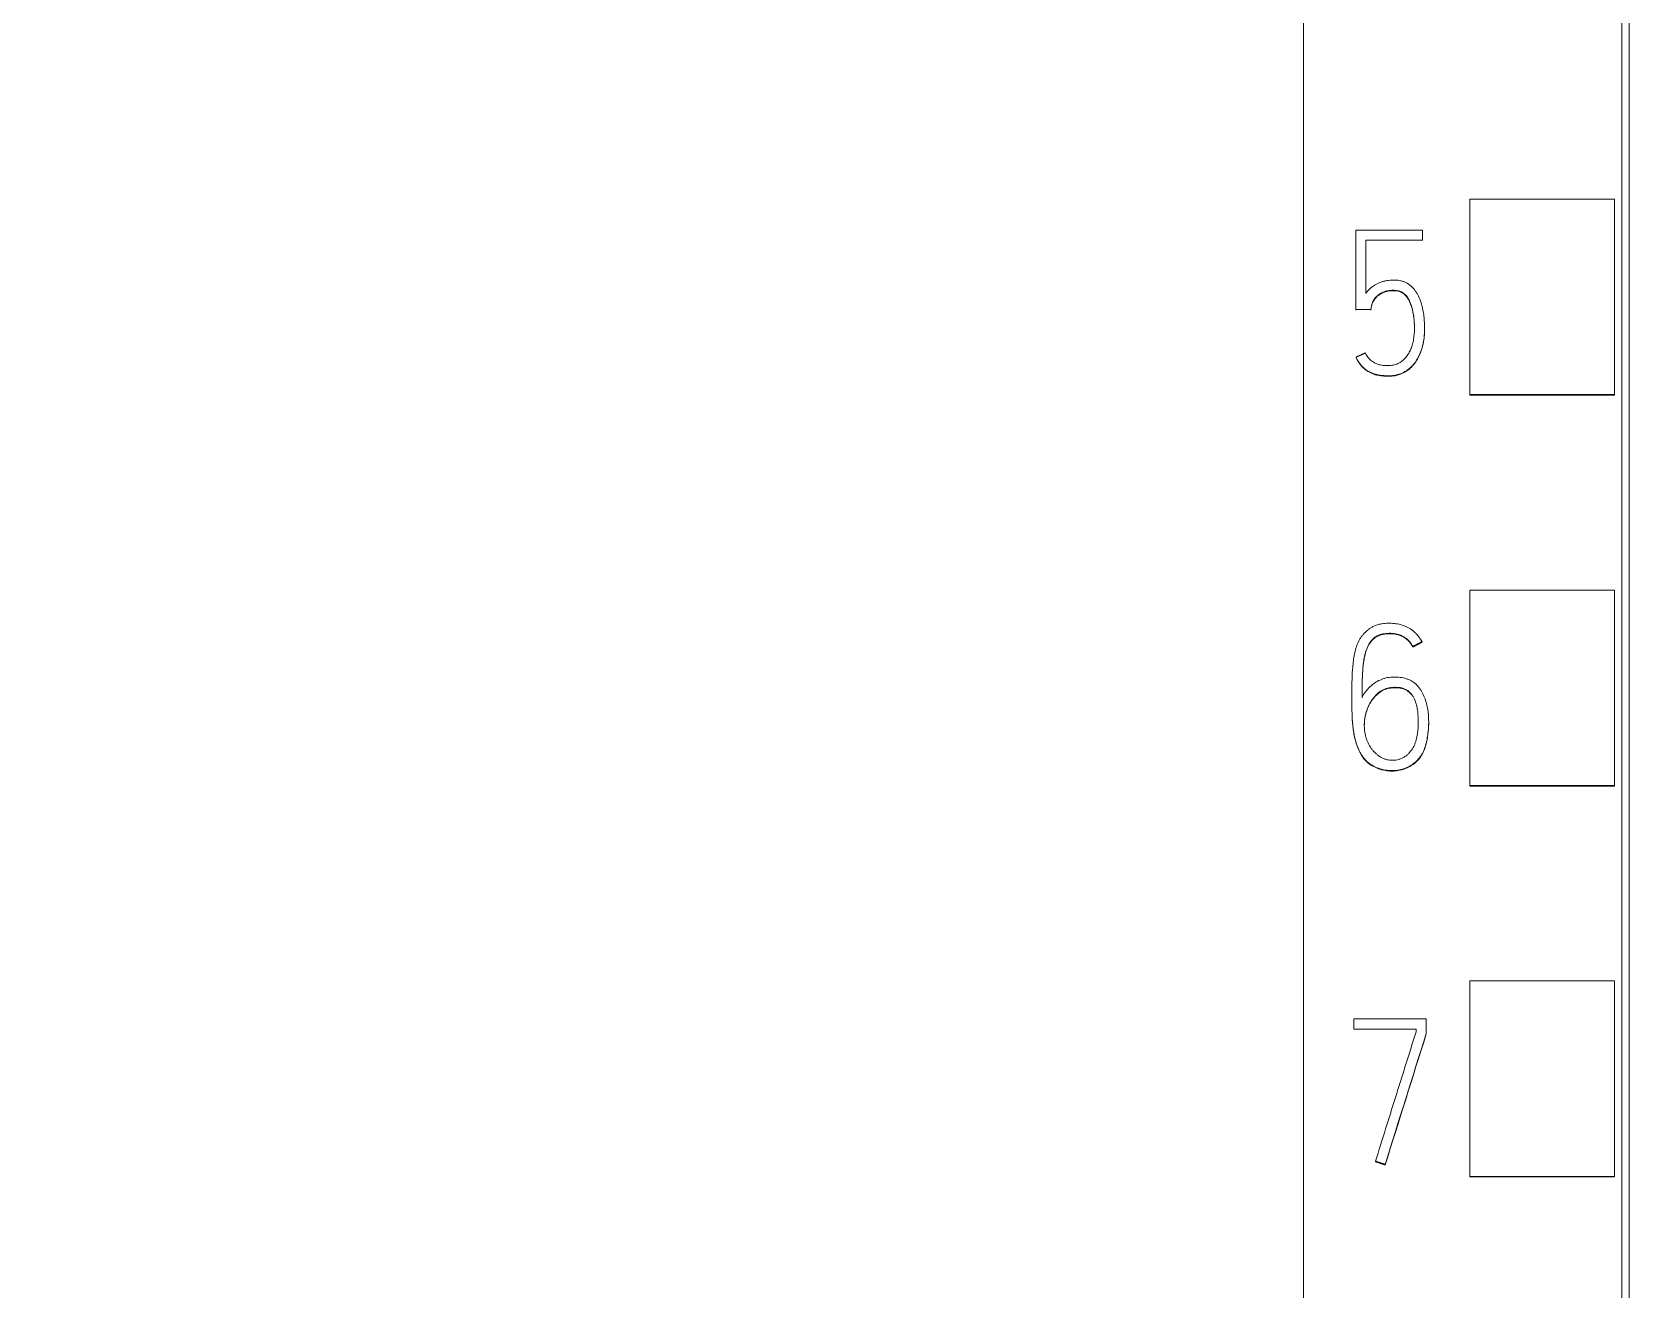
# Model space of a CAD drawing. Header units: millimetres. Extents: x 1359 to 3577, y 1336 to 3557.
# Drawn here: x 2558.8 to 2580.87, y 2941.56 to 2958.93 of the extents above; entities that cross this region are included whole.
import ezdxf

# ---------------------------------------------------------------- set-up
doc = ezdxf.new("R2010")
doc.units = ezdxf.units.MM
doc.set_wipeout_variables(frame=1)
doc.layers.add('000-PI-Oprema', color=30, linetype='Continuous', lineweight=5)

msp = doc.modelspace()

# ---------------------------------------------------------------- linework, layer by layer
at = {"layer": '000-PI-Oprema', "color": 0, "linetype": 'ByBlock', "lineweight": 0}
for p, q in [((2580.771, 3038.956), (2580.771, 2930.141)), ((2578.671, 2953.916), (2578.671, 2956.617)), ((2580.671, 2956.617), (2578.671, 2956.617)), ((2580.671, 2953.916), (2580.671, 2956.617)), ((2577.093, 2956.189), (2577.093, 2955.091)), ((2578.017, 2956.189), (2577.093, 2956.189)), ((2577.232, 2955.313), (2577.232, 2956.051)), ((2577.232, 2956.051), (2578.017, 2956.051)), ((2578.017, 2956.051), (2578.017, 2956.189)), ((2578.017, 2956.051), (2578.017, 2956.045)), ((2577.093, 2955.091), (2577.093, 2955.085)), ((2577.093, 2955.091), (2577.304, 2955.091)), ((2577.304, 2955.091), (2577.304, 2955.085)), ((2578.045, 2954.826), (2578.045, 2954.832)), ((2577.099, 2954.434), (2577.099, 2954.428)), ((2578.671, 2953.906), (2578.671, 2953.916)), ((2580.671, 2953.916), (2578.671, 2953.916)), ((2580.671, 2953.906), (2578.671, 2953.906)), ((2580.671, 2953.906), (2580.671, 2953.916)), ((2578.671, 2948.514), (2578.671, 2951.215)), ((2580.671, 2951.215), (2578.671, 2951.215)), ((2580.671, 2948.514), (2580.671, 2951.215)), ((2578.01, 2950.502), (2578.01, 2950.495)), ((2577.882, 2950.435), (2577.882, 2950.429)), ((2577.038, 2949.695), (2577.038, 2949.689)), ((2578.102, 2949.395), (2578.102, 2949.401)), ((2578.671, 2948.506), (2578.671, 2948.514)), ((2580.671, 2948.514), (2578.671, 2948.514)), ((2580.671, 2948.506), (2578.671, 2948.506)), ((2580.671, 2948.506), (2580.671, 2948.514)), ((2578.671, 2943.113), (2578.671, 2945.814)), ((2580.671, 2945.814), (2578.671, 2945.814)), ((2580.671, 2943.113), (2580.671, 2945.814)), ((2577.069, 2945.149), (2577.069, 2945.291)), ((2577.069, 2945.291), (2578.068, 2945.291)), ((2578.068, 2945.291), (2578.068, 2945.088)), ((2577.929, 2945.149), (2577.069, 2945.149)), ((2577.929, 2945.11), (2577.929, 2945.149)), ((2578.068, 2945.088), (2578.068, 2945.082)), ((2577.366, 2943.323), (2577.366, 2943.317)), ((2577.499, 2943.279), (2577.499, 2943.272)), ((2578.671, 2943.106), (2578.671, 2943.113)), ((2580.671, 2943.113), (2578.671, 2943.113)), ((2580.671, 2943.106), (2578.671, 2943.106)), ((2580.671, 2943.106), (2580.671, 2943.113))]:
    msp.add_line(p, q, dxfattribs=at)
for centre, major_axis, ratio, start_param, end_param in [((2590.18, 2921.521), (314.236, 1001.002), 0.017743, 1.552827, 1.554635), ((2590.199, 2921.477), (314.539, 1001.971), 0.017758, 1.552804, 1.55461)]:
    msp.add_ellipse(centre, major_axis=major_axis, ratio=ratio, start_param=start_param, end_param=end_param, dxfattribs=at)
for points, knots in [([(2580.871, 3039.142), (2580.871, 3036.098), (2580.871, 3026.528), (2580.871, 3012.358), (2580.871, 2997.792), (2580.871, 2983.582), (2580.871, 2969.287), (2580.871, 2953.801), (2580.871, 2941.161), (2580.871, 2933.196), (2580.871, 2929.856)], [0, 0, 0, 0, 0.083934, 0.263736, 0.389889, 0.484142, 0.653794, 0.78188, 0.908517, 1, 1, 1, 1]), ([(2577.099, 2954.434), (2577.111, 2954.407), (2577.124, 2954.382), (2577.149, 2954.346), (2577.157, 2954.334), (2577.176, 2954.312), (2577.186, 2954.301), (2577.208, 2954.282), (2577.219, 2954.273), (2577.242, 2954.255), (2577.254, 2954.247), (2577.279, 2954.232), (2577.292, 2954.225), (2577.318, 2954.213), (2577.332, 2954.208), (2577.36, 2954.199), (2577.374, 2954.195), (2577.402, 2954.188), (2577.416, 2954.185), (2577.445, 2954.181), (2577.46, 2954.18), (2577.482, 2954.178), (2577.489, 2954.178), (2577.504, 2954.177), (2577.511, 2954.177), (2577.533, 2954.176), (2577.548, 2954.176), (2577.577, 2954.177), (2577.591, 2954.178), (2577.621, 2954.181), (2577.635, 2954.183), (2577.664, 2954.19), (2577.678, 2954.193), (2577.72, 2954.207), (2577.747, 2954.219), (2577.785, 2954.241), (2577.798, 2954.249), (2577.822, 2954.266), (2577.833, 2954.275), (2577.855, 2954.294), (2577.866, 2954.304), (2577.886, 2954.326), (2577.895, 2954.337), (2577.922, 2954.372), (2577.938, 2954.397), (2577.959, 2954.435), (2577.966, 2954.448), (2577.978, 2954.475), (2577.984, 2954.489), (2578, 2954.53), (2578.009, 2954.557), (2578.024, 2954.614), (2578.03, 2954.642), (2578.036, 2954.685), (2578.038, 2954.7), (2578.041, 2954.729), (2578.042, 2954.744), (2578.044, 2954.788), (2578.045, 2954.817), (2578.044, 2954.876), (2578.042, 2954.934), (2578.036, 2954.992), (2578.029, 2955.05), (2578.024, 2955.079), (2578.014, 2955.122), (2578.011, 2955.136), (2578.003, 2955.164), (2577.999, 2955.179), (2577.985, 2955.22), (2577.975, 2955.248), (2577.955, 2955.287), (2577.948, 2955.301), (2577.933, 2955.326), (2577.925, 2955.338), (2577.9, 2955.373), (2577.881, 2955.395), (2577.836, 2955.435), (2577.811, 2955.451), (2577.772, 2955.471), (2577.758, 2955.476), (2577.73, 2955.486), (2577.715, 2955.489), (2577.687, 2955.495), (2577.672, 2955.496), (2577.642, 2955.499), (2577.628, 2955.499), (2577.598, 2955.499), (2577.584, 2955.498), (2577.554, 2955.495), (2577.54, 2955.494), (2577.511, 2955.489), (2577.497, 2955.486), (2577.468, 2955.479), (2577.454, 2955.475), (2577.426, 2955.465), (2577.412, 2955.46), (2577.386, 2955.447), (2577.373, 2955.44), (2577.347, 2955.425), (2577.335, 2955.417), (2577.311, 2955.399), (2577.3, 2955.389), (2577.279, 2955.369), (2577.269, 2955.359), (2577.249, 2955.337), (2577.24, 2955.325), (2577.232, 2955.313)], [0, 0, 0, 0, 0.03125, 0.03125, 0.046875, 0.046875, 0.0625, 0.0625, 0.078125, 0.078125, 0.09375, 0.09375, 0.109375, 0.109375, 0.125, 0.125, 0.140625, 0.140625, 0.15625, 0.15625, 0.171875, 0.171875, 0.179688, 0.179688, 0.1875, 0.1875, 0.203125, 0.203125, 0.21875, 0.21875, 0.234375, 0.234375, 0.25, 0.25, 0.28125, 0.28125, 0.296875, 0.296875, 0.3125, 0.3125, 0.328125, 0.328125, 0.34375, 0.34375, 0.375, 0.375, 0.390625, 0.390625, 0.40625, 0.40625, 0.4375, 0.4375, 0.46875, 0.46875, 0.484375, 0.484375, 0.5, 0.5, 0.53125, 0.53125, 0.5625, 0.59375, 0.59375, 0.625, 0.625, 0.640625, 0.640625, 0.65625, 0.65625, 0.6875, 0.6875, 0.703125, 0.703125, 0.71875, 0.71875, 0.75, 0.75, 0.78125, 0.78125, 0.796875, 0.796875, 0.8125, 0.8125, 0.828125, 0.828125, 0.84375, 0.84375, 0.859375, 0.859375, 0.875, 0.875, 0.890625, 0.890625, 0.90625, 0.90625, 0.921875, 0.921875, 0.9375, 0.9375, 0.953125, 0.953125, 0.96875, 0.96875, 0.984375, 0.984375, 1, 1, 1, 1]), ([(2577.304, 2955.091), (2577.305, 2955.114), (2577.308, 2955.137), (2577.317, 2955.171), (2577.32, 2955.182), (2577.33, 2955.203), (2577.335, 2955.213), (2577.347, 2955.233), (2577.354, 2955.242), (2577.369, 2955.26), (2577.377, 2955.268), (2577.394, 2955.284), (2577.403, 2955.291), (2577.422, 2955.305), (2577.432, 2955.311), (2577.452, 2955.322), (2577.462, 2955.327), (2577.483, 2955.336), (2577.494, 2955.34), (2577.528, 2955.35), (2577.55, 2955.354), (2577.585, 2955.357), (2577.596, 2955.358), (2577.619, 2955.358), (2577.631, 2955.357), (2577.654, 2955.355), (2577.665, 2955.353), (2577.682, 2955.349), (2577.688, 2955.348), (2577.699, 2955.345), (2577.705, 2955.343), (2577.721, 2955.337), (2577.731, 2955.332), (2577.751, 2955.32), (2577.76, 2955.313), (2577.778, 2955.297), (2577.786, 2955.289), (2577.8, 2955.271), (2577.807, 2955.261), (2577.826, 2955.232), (2577.836, 2955.211), (2577.854, 2955.169), (2577.861, 2955.147), (2577.881, 2955.081), (2577.89, 2955.036), (2577.899, 2954.967), (2577.901, 2954.945), (2577.903, 2954.899), (2577.904, 2954.875), (2577.905, 2954.806), (2577.904, 2954.761), (2577.895, 2954.693), (2577.891, 2954.67), (2577.884, 2954.636), (2577.881, 2954.625), (2577.875, 2954.603), (2577.872, 2954.591), (2577.86, 2954.559), (2577.852, 2954.537), (2577.836, 2954.506), (2577.831, 2954.496), (2577.819, 2954.476), (2577.812, 2954.466), (2577.792, 2954.438), (2577.777, 2954.42), (2577.753, 2954.396), (2577.744, 2954.389), (2577.726, 2954.374), (2577.716, 2954.367), (2577.696, 2954.355), (2577.686, 2954.349), (2577.665, 2954.34), (2577.654, 2954.336), (2577.621, 2954.326), (2577.598, 2954.322), (2577.563, 2954.318), (2577.552, 2954.318), (2577.528, 2954.317), (2577.517, 2954.317), (2577.482, 2954.318), (2577.459, 2954.321), (2577.425, 2954.328), (2577.414, 2954.33), (2577.392, 2954.338), (2577.381, 2954.342), (2577.349, 2954.356), (2577.329, 2954.368), (2577.302, 2954.39), (2577.293, 2954.398), (2577.276, 2954.414), (2577.261, 2954.432), (2577.248, 2954.451), (2577.236, 2954.471), (2577.231, 2954.481), (2577.226, 2954.492)], [0, 0, 0, 0, 0.03125, 0.03125, 0.046875, 0.046875, 0.0625, 0.0625, 0.078125, 0.078125, 0.09375, 0.09375, 0.109375, 0.109375, 0.125, 0.125, 0.140625, 0.140625, 0.15625, 0.15625, 0.1875, 0.1875, 0.203125, 0.203125, 0.21875, 0.21875, 0.234375, 0.234375, 0.242187, 0.242187, 0.25, 0.25, 0.265625, 0.265625, 0.28125, 0.28125, 0.296875, 0.296875, 0.3125, 0.3125, 0.34375, 0.34375, 0.375, 0.375, 0.4375, 0.4375, 0.46875, 0.46875, 0.5, 0.5, 0.5625, 0.5625, 0.59375, 0.59375, 0.609375, 0.609375, 0.625, 0.625, 0.65625, 0.65625, 0.671875, 0.671875, 0.6875, 0.6875, 0.71875, 0.71875, 0.734375, 0.734375, 0.75, 0.75, 0.765625, 0.765625, 0.78125, 0.78125, 0.8125, 0.8125, 0.828125, 0.828125, 0.84375, 0.84375, 0.875, 0.875, 0.890625, 0.890625, 0.90625, 0.90625, 0.9375, 0.9375, 0.953125, 0.953125, 0.96875, 0.984375, 0.984375, 1, 1, 1, 1]), ([(2577.905, 2954.828), (2577.905, 2954.834), (2577.905, 2954.84), (2577.904, 2954.868), (2577.904, 2954.891), (2577.901, 2954.937), (2577.899, 2954.96), (2577.893, 2955.005), (2577.889, 2955.028), (2577.88, 2955.073), (2577.875, 2955.096), (2577.865, 2955.129), (2577.861, 2955.14), (2577.854, 2955.162), (2577.849, 2955.173), (2577.836, 2955.205), (2577.826, 2955.225), (2577.807, 2955.255), (2577.801, 2955.264), (2577.786, 2955.282), (2577.778, 2955.291), (2577.761, 2955.306), (2577.752, 2955.313), (2577.732, 2955.326), (2577.721, 2955.331), (2577.7, 2955.339), (2577.689, 2955.342), (2577.666, 2955.347), (2577.654, 2955.349), (2577.631, 2955.351), (2577.62, 2955.351), (2577.597, 2955.351), (2577.585, 2955.351), (2577.562, 2955.349), (2577.551, 2955.348), (2577.528, 2955.343), (2577.506, 2955.338), (2577.484, 2955.33), (2577.463, 2955.321), (2577.452, 2955.316), (2577.422, 2955.299), (2577.403, 2955.286), (2577.378, 2955.263), (2577.369, 2955.254), (2577.354, 2955.236), (2577.348, 2955.227), (2577.335, 2955.208), (2577.33, 2955.197), (2577.321, 2955.176), (2577.317, 2955.165), (2577.311, 2955.143), (2577.308, 2955.131), (2577.305, 2955.108), (2577.304, 2955.097), (2577.304, 2955.085)], [0, 0, 0, 0, 0.015899, 0.015899, 0.077406, 0.077406, 0.138912, 0.138912, 0.200418, 0.200418, 0.261925, 0.261925, 0.292678, 0.292678, 0.323431, 0.323431, 0.384937, 0.384937, 0.41569, 0.41569, 0.446443, 0.446443, 0.477197, 0.477197, 0.50795, 0.50795, 0.538703, 0.538703, 0.569456, 0.569456, 0.600209, 0.600209, 0.630962, 0.630962, 0.661715, 0.661715, 0.692469, 0.723222, 0.723222, 0.753975, 0.753975, 0.815481, 0.815481, 0.846234, 0.846234, 0.876987, 0.876987, 0.907741, 0.907741, 0.938494, 0.938494, 0.969247, 0.969247, 1, 1, 1, 1]), ([(2578.045, 2954.826), (2578.045, 2954.804), (2578.044, 2954.783), (2578.042, 2954.733), (2578.039, 2954.704), (2578.033, 2954.66), (2578.031, 2954.646), (2578.025, 2954.617), (2578.022, 2954.603), (2578.011, 2954.56), (2578.003, 2954.532), (2577.982, 2954.477), (2577.97, 2954.45), (2577.942, 2954.398), (2577.927, 2954.373), (2577.901, 2954.338), (2577.891, 2954.327), (2577.872, 2954.305), (2577.862, 2954.294), (2577.829, 2954.264), (2577.805, 2954.247), (2577.768, 2954.224), (2577.755, 2954.217), (2577.728, 2954.205), (2577.714, 2954.199), (2577.672, 2954.185), (2577.644, 2954.178), (2577.6, 2954.172), (2577.585, 2954.171), (2577.556, 2954.17), (2577.541, 2954.17), (2577.512, 2954.17), (2577.497, 2954.171), (2577.468, 2954.173), (2577.453, 2954.174), (2577.424, 2954.177), (2577.41, 2954.18), (2577.381, 2954.186), (2577.366, 2954.19), (2577.338, 2954.199), (2577.325, 2954.205), (2577.298, 2954.216), (2577.285, 2954.223), (2577.259, 2954.238), (2577.246, 2954.246), (2577.222, 2954.264), (2577.211, 2954.273), (2577.189, 2954.292), (2577.179, 2954.303), (2577.159, 2954.325), (2577.15, 2954.337), (2577.125, 2954.374), (2577.111, 2954.401), (2577.099, 2954.428)], [0, 0, 0, 0, 0.044434, 0.044434, 0.104157, 0.104157, 0.134018, 0.134018, 0.16388, 0.16388, 0.223602, 0.223602, 0.283325, 0.283325, 0.343048, 0.343048, 0.37291, 0.37291, 0.402771, 0.402771, 0.462494, 0.462494, 0.492355, 0.492355, 0.522217, 0.522217, 0.58194, 0.58194, 0.611801, 0.611801, 0.641663, 0.641663, 0.671524, 0.671524, 0.701386, 0.701386, 0.731247, 0.731247, 0.761108, 0.761108, 0.79097, 0.79097, 0.820831, 0.820831, 0.850693, 0.850693, 0.880554, 0.880554, 0.910416, 0.910416, 0.940277, 0.940277, 1, 1, 1, 1]), ([(2578.01, 2950.502), (2577.995, 2950.527), (2577.979, 2950.551), (2577.953, 2950.585), (2577.943, 2950.596), (2577.924, 2950.617), (2577.913, 2950.628), (2577.881, 2950.657), (2577.858, 2950.674), (2577.82, 2950.696), (2577.808, 2950.702), (2577.781, 2950.714), (2577.767, 2950.72), (2577.727, 2950.734), (2577.699, 2950.741), (2577.656, 2950.749), (2577.642, 2950.751), (2577.613, 2950.755), (2577.599, 2950.756), (2577.555, 2950.758), (2577.526, 2950.758), (2577.483, 2950.754), (2577.469, 2950.752), (2577.441, 2950.747), (2577.426, 2950.744), (2577.384, 2950.733), (2577.357, 2950.723), (2577.319, 2950.703), (2577.306, 2950.696), (2577.282, 2950.68), (2577.27, 2950.671), (2577.236, 2950.644), (2577.215, 2950.624), (2577.187, 2950.591), (2577.178, 2950.58), (2577.161, 2950.556), (2577.153, 2950.544), (2577.132, 2950.506), (2577.12, 2950.48), (2577.099, 2950.425), (2577.091, 2950.398), (2577.077, 2950.342), (2577.072, 2950.314), (2577.063, 2950.257), (2577.059, 2950.229), (2577.05, 2950.143), (2577.046, 2950.086), (2577.041, 2949.971), (2577.04, 2949.913), (2577.038, 2949.741), (2577.037, 2949.625), (2577.043, 2949.482), (2577.044, 2949.453), (2577.048, 2949.396), (2577.051, 2949.368), (2577.06, 2949.282), (2577.069, 2949.225), (2577.085, 2949.155), (2577.089, 2949.141), (2577.097, 2949.113), (2577.101, 2949.099), (2577.115, 2949.058), (2577.126, 2949.031), (2577.144, 2948.992), (2577.15, 2948.979), (2577.164, 2948.953), (2577.172, 2948.941), (2577.196, 2948.904), (2577.214, 2948.881), (2577.244, 2948.85), (2577.255, 2948.84), (2577.277, 2948.822), (2577.289, 2948.813), (2577.325, 2948.789), (2577.351, 2948.775), (2577.391, 2948.758), (2577.405, 2948.753), (2577.432, 2948.744), (2577.446, 2948.74), (2577.488, 2948.73), (2577.517, 2948.725), (2577.56, 2948.721), (2577.575, 2948.72), (2577.604, 2948.72), (2577.619, 2948.72), (2577.662, 2948.723), (2577.69, 2948.728), (2577.732, 2948.738), (2577.746, 2948.742), (2577.774, 2948.752), (2577.787, 2948.757), (2577.827, 2948.775), (2577.852, 2948.789), (2577.888, 2948.814), (2577.9, 2948.822), (2577.922, 2948.841), (2577.933, 2948.851), (2577.964, 2948.882), (2577.982, 2948.904), (2578.005, 2948.941), (2578.013, 2948.953), (2578.026, 2948.979), (2578.032, 2948.993), (2578.049, 2949.033), (2578.057, 2949.06), (2578.068, 2949.102), (2578.072, 2949.116), (2578.077, 2949.145), (2578.08, 2949.159), (2578.087, 2949.202), (2578.091, 2949.231), (2578.1, 2949.317), (2578.103, 2949.375), (2578.1, 2949.461), (2578.099, 2949.489), (2578.092, 2949.547), (2578.087, 2949.576), (2578.075, 2949.633), (2578.068, 2949.661), (2578.049, 2949.717), (2578.039, 2949.744), (2578.014, 2949.797), (2578, 2949.823), (2577.967, 2949.871), (2577.948, 2949.893), (2577.916, 2949.923), (2577.904, 2949.932), (2577.88, 2949.949), (2577.868, 2949.957), (2577.842, 2949.971), (2577.828, 2949.977), (2577.801, 2949.987), (2577.787, 2949.992), (2577.745, 2950.003), (2577.716, 2950.008), (2577.672, 2950.012), (2577.657, 2950.013), (2577.628, 2950.014), (2577.613, 2950.013), (2577.569, 2950.011), (2577.54, 2950.007), (2577.497, 2949.997), (2577.483, 2949.993), (2577.455, 2949.984), (2577.442, 2949.978), (2577.402, 2949.961), (2577.377, 2949.946), (2577.341, 2949.921), (2577.329, 2949.912), (2577.306, 2949.894), (2577.295, 2949.884), (2577.264, 2949.854), (2577.244, 2949.832), (2577.21, 2949.784), (2577.194, 2949.759), (2577.18, 2949.733)], [0, 0, 0, 0, 0.015625, 0.015625, 0.023438, 0.023438, 0.03125, 0.03125, 0.046875, 0.046875, 0.054688, 0.054688, 0.0625, 0.0625, 0.078125, 0.078125, 0.085938, 0.085938, 0.09375, 0.09375, 0.109375, 0.109375, 0.117188, 0.117188, 0.125, 0.125, 0.140625, 0.140625, 0.148438, 0.148438, 0.15625, 0.15625, 0.171875, 0.171875, 0.179688, 0.179688, 0.1875, 0.1875, 0.203125, 0.203125, 0.21875, 0.21875, 0.234375, 0.234375, 0.25, 0.25, 0.28125, 0.28125, 0.3125, 0.3125, 0.375, 0.375, 0.390625, 0.390625, 0.40625, 0.40625, 0.4375, 0.4375, 0.445313, 0.445313, 0.453125, 0.453125, 0.46875, 0.46875, 0.476563, 0.476563, 0.484375, 0.484375, 0.5, 0.5, 0.507813, 0.507813, 0.515625, 0.515625, 0.53125, 0.53125, 0.539063, 0.539063, 0.546875, 0.546875, 0.5625, 0.5625, 0.570313, 0.570313, 0.578125, 0.578125, 0.59375, 0.59375, 0.601563, 0.601563, 0.609375, 0.609375, 0.625, 0.625, 0.632813, 0.632813, 0.640625, 0.640625, 0.65625, 0.65625, 0.664063, 0.664063, 0.671875, 0.671875, 0.6875, 0.6875, 0.695313, 0.695313, 0.703125, 0.703125, 0.71875, 0.71875, 0.75, 0.75, 0.765625, 0.765625, 0.78125, 0.78125, 0.796875, 0.796875, 0.8125, 0.8125, 0.828125, 0.828125, 0.84375, 0.84375, 0.851563, 0.851563, 0.859375, 0.859375, 0.867188, 0.867188, 0.875, 0.875, 0.890625, 0.890625, 0.898438, 0.898438, 0.90625, 0.90625, 0.921875, 0.921875, 0.929688, 0.929688, 0.9375, 0.9375, 0.953125, 0.953125, 0.960938, 0.960938, 0.96875, 0.96875, 0.984375, 0.984375, 1, 1, 1, 1]), ([(2577.18, 2949.733), (2577.18, 2949.794), (2577.181, 2949.855), (2577.183, 2949.947), (2577.184, 2949.977), (2577.186, 2950.038), (2577.188, 2950.069), (2577.191, 2950.13), (2577.194, 2950.16), (2577.201, 2950.22), (2577.205, 2950.251), (2577.214, 2950.296), (2577.217, 2950.311), (2577.225, 2950.341), (2577.229, 2950.356), (2577.243, 2950.4), (2577.255, 2950.429), (2577.273, 2950.463), (2577.277, 2950.47), (2577.285, 2950.483), (2577.289, 2950.489), (2577.303, 2950.508), (2577.313, 2950.52), (2577.329, 2950.537), (2577.334, 2950.542), (2577.346, 2950.553), (2577.352, 2950.558), (2577.371, 2950.571), (2577.384, 2950.579), (2577.405, 2950.589), (2577.412, 2950.592), (2577.427, 2950.598), (2577.434, 2950.6), (2577.457, 2950.607), (2577.472, 2950.61), (2577.502, 2950.615), (2577.518, 2950.616), (2577.549, 2950.618), (2577.564, 2950.618), (2577.595, 2950.617), (2577.611, 2950.616), (2577.641, 2950.612), (2577.664, 2950.607), (2577.686, 2950.601), (2577.701, 2950.596), (2577.708, 2950.593), (2577.73, 2950.584), (2577.744, 2950.577), (2577.771, 2950.562), (2577.783, 2950.553), (2577.802, 2950.539), (2577.808, 2950.533), (2577.819, 2950.523), (2577.824, 2950.517), (2577.84, 2950.5), (2577.85, 2950.488), (2577.867, 2950.463), (2577.875, 2950.449), (2577.882, 2950.435)], [0, 0, 0, 0, 0.125, 0.125, 0.1875, 0.1875, 0.25, 0.25, 0.3125, 0.3125, 0.375, 0.375, 0.40625, 0.40625, 0.4375, 0.4375, 0.5, 0.5, 0.515625, 0.515625, 0.53125, 0.53125, 0.5625, 0.5625, 0.578125, 0.578125, 0.59375, 0.59375, 0.625, 0.625, 0.640625, 0.640625, 0.65625, 0.65625, 0.6875, 0.6875, 0.71875, 0.71875, 0.75, 0.75, 0.78125, 0.78125, 0.8125, 0.828125, 0.828125, 0.84375, 0.84375, 0.875, 0.875, 0.90625, 0.90625, 0.921875, 0.921875, 0.9375, 0.9375, 0.96875, 0.96875, 1, 1, 1, 1]), ([(2577.882, 2950.429), (2577.868, 2950.457), (2577.851, 2950.482), (2577.825, 2950.51), (2577.82, 2950.516), (2577.808, 2950.527), (2577.803, 2950.532), (2577.784, 2950.546), (2577.759, 2950.564), (2577.731, 2950.577), (2577.703, 2950.589), (2577.688, 2950.594), (2577.658, 2950.602), (2577.643, 2950.606), (2577.612, 2950.61), (2577.597, 2950.611), (2577.55, 2950.613), (2577.52, 2950.611), (2577.474, 2950.604), (2577.459, 2950.601), (2577.429, 2950.593), (2577.414, 2950.587), (2577.393, 2950.577), (2577.387, 2950.574), (2577.373, 2950.566), (2577.367, 2950.562), (2577.348, 2950.548), (2577.33, 2950.533), (2577.315, 2950.516), (2577.305, 2950.504), (2577.3, 2950.498), (2577.286, 2950.479), (2577.278, 2950.466), (2577.263, 2950.439), (2577.257, 2950.425), (2577.245, 2950.396), (2577.239, 2950.382), (2577.225, 2950.337), (2577.218, 2950.308), (2577.206, 2950.248), (2577.201, 2950.217), (2577.194, 2950.157), (2577.192, 2950.126), (2577.188, 2950.065), (2577.186, 2950.034), (2577.184, 2949.973), (2577.183, 2949.942), (2577.181, 2949.85), (2577.18, 2949.788), (2577.18, 2949.727)], [0, 0, 0, 0, 0.0625, 0.0625, 0.078125, 0.078125, 0.09375, 0.09375, 0.125, 0.15625, 0.15625, 0.1875, 0.1875, 0.21875, 0.21875, 0.25, 0.25, 0.3125, 0.3125, 0.34375, 0.34375, 0.375, 0.375, 0.390625, 0.390625, 0.40625, 0.40625, 0.4375, 0.453125, 0.453125, 0.46875, 0.46875, 0.5, 0.5, 0.53125, 0.53125, 0.5625, 0.5625, 0.625, 0.625, 0.6875, 0.6875, 0.75, 0.75, 0.8125, 0.8125, 0.875, 0.875, 1, 1, 1, 1]), ([(2577.453, 2949.827), (2577.479, 2949.842), (2577.506, 2949.852), (2577.549, 2949.863), (2577.564, 2949.866), (2577.593, 2949.87), (2577.622, 2949.872), (2577.652, 2949.872), (2577.681, 2949.87), (2577.696, 2949.869), (2577.725, 2949.864), (2577.739, 2949.86), (2577.767, 2949.851), (2577.781, 2949.845), (2577.807, 2949.831), (2577.819, 2949.822), (2577.841, 2949.803), (2577.851, 2949.792), (2577.869, 2949.769), (2577.878, 2949.757), (2577.893, 2949.732), (2577.899, 2949.719), (2577.917, 2949.678), (2577.927, 2949.651), (2577.937, 2949.608), (2577.94, 2949.594), (2577.946, 2949.565), (2577.948, 2949.55), (2577.953, 2949.507), (2577.955, 2949.478), (2577.957, 2949.419), (2577.958, 2949.39), (2577.956, 2949.303), (2577.95, 2949.245), (2577.933, 2949.159), (2577.926, 2949.13), (2577.911, 2949.089), (2577.905, 2949.075), (2577.893, 2949.048), (2577.886, 2949.035), (2577.862, 2948.998), (2577.844, 2948.975), (2577.818, 2948.949), (2577.812, 2948.944), (2577.801, 2948.935), (2577.795, 2948.93), (2577.778, 2948.917), (2577.766, 2948.909), (2577.74, 2948.895), (2577.727, 2948.889), (2577.699, 2948.878), (2577.671, 2948.87), (2577.642, 2948.865), (2577.612, 2948.863), (2577.598, 2948.863), (2577.568, 2948.864), (2577.554, 2948.866), (2577.525, 2948.871), (2577.511, 2948.875), (2577.468, 2948.889), (2577.442, 2948.903), (2577.406, 2948.928), (2577.394, 2948.937), (2577.372, 2948.956), (2577.35, 2948.976), (2577.331, 2948.998), (2577.313, 2949.021), (2577.304, 2949.033), (2577.28, 2949.07), (2577.266, 2949.095), (2577.249, 2949.136), (2577.244, 2949.15), (2577.235, 2949.178), (2577.231, 2949.192), (2577.221, 2949.235), (2577.217, 2949.264), (2577.213, 2949.307), (2577.212, 2949.322), (2577.212, 2949.351), (2577.212, 2949.366), (2577.214, 2949.41), (2577.218, 2949.439), (2577.229, 2949.496), (2577.236, 2949.525), (2577.25, 2949.566), (2577.256, 2949.58), (2577.267, 2949.607), (2577.273, 2949.62), (2577.293, 2949.659), (2577.308, 2949.684), (2577.334, 2949.719), (2577.343, 2949.731), (2577.362, 2949.753), (2577.372, 2949.764), (2577.404, 2949.795), (2577.427, 2949.813), (2577.453, 2949.827)], [0, 0, 0, 0, 0.03125, 0.03125, 0.046875, 0.046875, 0.0625, 0.078125, 0.078125, 0.09375, 0.09375, 0.109375, 0.109375, 0.125, 0.125, 0.140625, 0.140625, 0.15625, 0.15625, 0.171875, 0.171875, 0.1875, 0.1875, 0.21875, 0.21875, 0.234375, 0.234375, 0.25, 0.25, 0.28125, 0.28125, 0.3125, 0.3125, 0.375, 0.375, 0.40625, 0.40625, 0.421875, 0.421875, 0.4375, 0.4375, 0.46875, 0.46875, 0.476563, 0.476563, 0.484375, 0.484375, 0.5, 0.5, 0.515625, 0.515625, 0.53125, 0.546875, 0.546875, 0.5625, 0.5625, 0.578125, 0.578125, 0.59375, 0.59375, 0.625, 0.625, 0.640625, 0.640625, 0.65625, 0.671875, 0.671875, 0.6875, 0.6875, 0.71875, 0.71875, 0.734375, 0.734375, 0.75, 0.75, 0.78125, 0.78125, 0.796875, 0.796875, 0.8125, 0.8125, 0.84375, 0.84375, 0.875, 0.875, 0.890625, 0.890625, 0.90625, 0.90625, 0.9375, 0.9375, 0.953125, 0.953125, 0.96875, 0.96875, 1, 1, 1, 1]), ([(2577.874, 2949.756), (2577.869, 2949.763), (2577.864, 2949.769), (2577.85, 2949.787), (2577.84, 2949.798), (2577.823, 2949.812), (2577.817, 2949.817), (2577.805, 2949.825), (2577.799, 2949.829), (2577.78, 2949.839), (2577.766, 2949.845), (2577.738, 2949.854), (2577.724, 2949.858), (2577.695, 2949.863), (2577.681, 2949.864), (2577.651, 2949.866), (2577.637, 2949.866), (2577.593, 2949.864), (2577.564, 2949.861), (2577.521, 2949.85), (2577.507, 2949.845), (2577.486, 2949.837), (2577.48, 2949.834), (2577.466, 2949.828), (2577.46, 2949.825), (2577.453, 2949.821)], [0, 0, 0, 0, 0.053658, 0.053658, 0.148292, 0.148292, 0.195609, 0.195609, 0.242926, 0.242926, 0.33756, 0.33756, 0.432195, 0.432195, 0.526829, 0.526829, 0.621463, 0.621463, 0.810732, 0.810732, 0.905366, 0.905366, 0.952683, 0.952683, 1, 1, 1, 1]), ([(2578.102, 2949.396), (2578.102, 2949.349), (2578.099, 2949.303), (2578.091, 2949.228), (2578.088, 2949.2), (2578.081, 2949.157), (2578.078, 2949.143), (2578.072, 2949.114), (2578.069, 2949.1), (2578.058, 2949.057), (2578.05, 2949.03), (2578.033, 2948.989), (2578.027, 2948.976), (2578.014, 2948.95), (2578.007, 2948.937), (2577.984, 2948.9), (2577.966, 2948.878), (2577.935, 2948.847), (2577.925, 2948.837), (2577.903, 2948.818), (2577.891, 2948.809), (2577.855, 2948.784), (2577.83, 2948.77), (2577.79, 2948.752), (2577.776, 2948.747), (2577.749, 2948.737), (2577.735, 2948.733), (2577.693, 2948.722), (2577.664, 2948.718), (2577.621, 2948.714), (2577.606, 2948.714), (2577.577, 2948.714), (2577.562, 2948.715), (2577.519, 2948.719), (2577.491, 2948.723), (2577.448, 2948.734), (2577.434, 2948.738), (2577.406, 2948.747), (2577.393, 2948.752), (2577.353, 2948.768), (2577.327, 2948.782), (2577.297, 2948.801), (2577.291, 2948.805), (2577.279, 2948.814), (2577.273, 2948.819), (2577.256, 2948.832), (2577.246, 2948.842), (2577.215, 2948.873), (2577.197, 2948.896), (2577.173, 2948.932), (2577.166, 2948.945), (2577.152, 2948.97), (2577.145, 2948.983), (2577.127, 2949.022), (2577.116, 2949.049), (2577.098, 2949.104), (2577.09, 2949.132), (2577.076, 2949.188), (2577.07, 2949.217), (2577.061, 2949.274), (2577.053, 2949.331), (2577.048, 2949.388), (2577.044, 2949.446), (2577.043, 2949.474), (2577.039, 2949.565), (2577.038, 2949.627), (2577.038, 2949.689)], [0, 0, 0, 0, 0.061997, 0.061997, 0.100843, 0.100843, 0.120266, 0.120266, 0.139688, 0.139688, 0.178534, 0.178534, 0.197957, 0.197957, 0.217379, 0.217379, 0.256225, 0.256225, 0.275648, 0.275648, 0.295071, 0.295071, 0.333916, 0.333916, 0.353339, 0.353339, 0.372762, 0.372762, 0.411607, 0.411607, 0.43103, 0.43103, 0.450453, 0.450453, 0.489298, 0.489298, 0.508721, 0.508721, 0.528144, 0.528144, 0.566989, 0.566989, 0.5767, 0.5767, 0.586412, 0.586412, 0.605835, 0.605835, 0.64468, 0.64468, 0.664103, 0.664103, 0.683526, 0.683526, 0.722371, 0.722371, 0.761217, 0.761217, 0.800062, 0.800062, 0.838908, 0.877753, 0.877753, 0.916599, 0.916599, 1, 1, 1, 1]), ([(2577.453, 2949.821), (2577.427, 2949.806), (2577.404, 2949.788), (2577.373, 2949.758), (2577.363, 2949.747), (2577.343, 2949.725), (2577.334, 2949.713), (2577.309, 2949.678), (2577.293, 2949.653), (2577.273, 2949.614), (2577.267, 2949.601), (2577.256, 2949.574), (2577.25, 2949.56), (2577.236, 2949.518), (2577.229, 2949.49), (2577.221, 2949.447), (2577.218, 2949.433), (2577.215, 2949.403), (2577.214, 2949.389), (2577.212, 2949.363), (2577.212, 2949.353), (2577.212, 2949.342)], [0, 0, 0, 0, 0.157109, 0.157109, 0.235664, 0.235664, 0.314218, 0.314218, 0.471328, 0.471328, 0.549882, 0.549882, 0.628437, 0.628437, 0.785546, 0.785546, 0.864101, 0.864101, 0.942655, 0.942655, 1, 1, 1, 1]), ([(2577.366, 2943.323), (2577.413, 2943.472), (2577.46, 2943.621), (2577.53, 2943.845), (2577.553, 2943.919), (2577.6, 2944.068), (2577.623, 2944.143), (2577.658, 2944.254), (2577.67, 2944.292), (2577.693, 2944.366), (2577.705, 2944.403), (2577.74, 2944.515), (2577.764, 2944.59), (2577.81, 2944.739), (2577.834, 2944.813), (2577.869, 2944.925), (2577.881, 2944.962), (2577.899, 2945.018), (2577.905, 2945.036), (2577.914, 2945.064), (2577.917, 2945.073), (2577.923, 2945.092), (2577.926, 2945.101), (2577.929, 2945.11)], [0, 0, 0, 0, 0.25, 0.25, 0.375, 0.375, 0.5, 0.5, 0.5625, 0.5625, 0.625, 0.625, 0.75, 0.75, 0.875, 0.875, 0.9375, 0.9375, 0.96875, 0.96875, 0.984375, 0.984375, 1, 1, 1, 1])]:
    msp.add_open_spline(points, degree=3, knots=knots, dxfattribs=at)
for points, weights in [([(2577.226, 2954.492), (2577.162, 2954.463), (2577.099, 2954.434)], [0.499999993177, 0.500000006823, 0.499999993177]), ([(2577.882, 2950.435), (2577.946, 2950.468), (2578.01, 2950.502)], [0.500000044257, 0.499999955743, 0.500000044257]), ([(2578.01, 2950.495), (2577.946, 2950.462), (2577.882, 2950.429)], [0.500000040473, 0.499999959527, 0.500000040473]), ([(2577.499, 2943.279), (2577.433, 2943.301), (2577.366, 2943.323)], [0.499999996654, 0.500000003346, 0.499999996654]), ([(2577.366, 2943.317), (2577.433, 2943.295), (2577.499, 2943.272)], [0.500000549087, 0.499999450913, 0.500000549087])]:
    msp.add_rational_spline(points, weights, degree=2, dxfattribs=at)

# ---------------------------------------------------------------- wipeouts: each hides what was drawn before it
msp.add_wipeout([(2541.571, 3053.556), (2576.371, 3053.556), (2576.371, 2906.55), (2541.571, 2906.55)])

# ---------------------------------------------------------------- next in the draw order: linework, layer by layer
at = {"color": 0, "linetype": 'ByBlock', "lineweight": 0, "ltscale": 0.25}
msp.add_lwpolyline([(2541.571, 3053.556), (2576.371, 3053.556), (2576.371, 2906.55), (2541.571, 2906.55), (2541.571, 3053.556)], dxfattribs=at)
at = {"layer": '000-PI-Oprema', "color": 0, "linetype": 'ByBlock', "lineweight": 0}
msp.add_line((2576.371, 3041.237), (2576.371, 2927.819), dxfattribs=at)
msp.add_open_spline([(2576.371, 2914.556), (2576.371, 2915.409), (2576.371, 2917.074), (2576.371, 2919.407), (2576.371, 2921.523), (2576.371, 2924.292), (2576.371, 2928.193), (2576.371, 2934.106), (2576.371, 2943.566), (2576.371, 2956.677), (2576.371, 2973.907), (2576.371, 2992.549), (2576.371, 3009.598), (2576.371, 3024.795), (2576.371, 3035.147), (2576.371, 3043.489), (2576.371, 3048.516), (2576.371, 3051.964), (2576.371, 3053.556)], degree=3, knots=[0, 0, 0, 0, 0.018357, 0.035822, 0.050221, 0.063898, 0.09543, 0.134182, 0.191169, 0.299064, 0.416456, 0.562341, 0.701008, 0.784589, 0.890964, 0.925157, 0.965428, 1, 1, 1, 1], dxfattribs=at)

doc.saveas('drawing.dxf')
